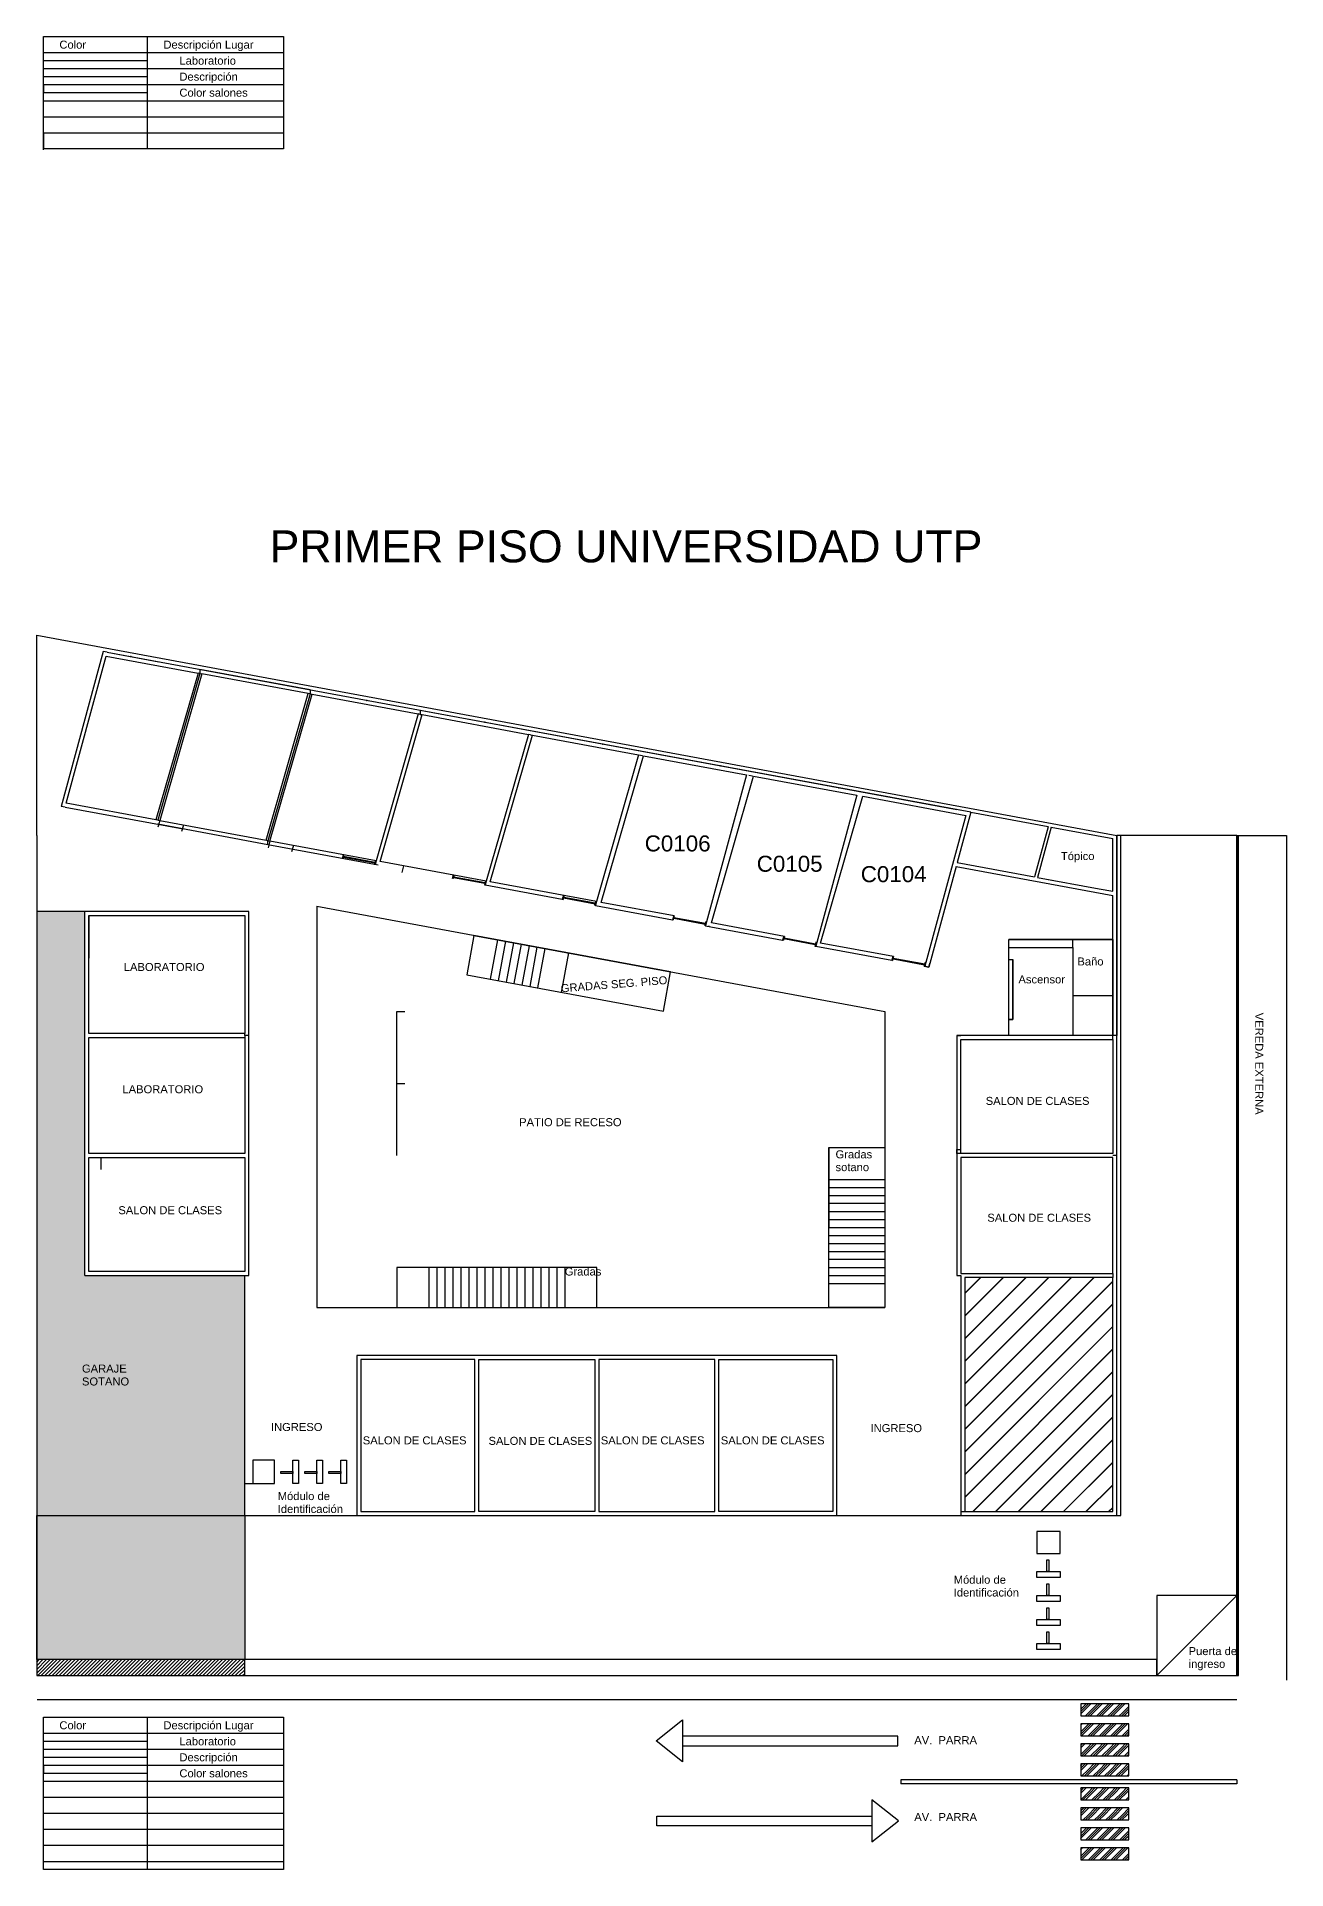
# Model space of a CAD drawing. Header units: millimetres. Extents: x 1005 to 2567, y 59 to 4838.
# Drawn here: x 1005 to 2567, y 59 to 2349 of the extents above; entities that cross this region are included whole.
import ezdxf

# ---------------------------------------------------------------- set-up
doc = ezdxf.new("R2010")
doc.units = ezdxf.units.MM
for name, color, linetype in [('DESCRIPCION', 244, 'Continuous'), ('LABORATORIO', 22, 'Continuous'), ('SALONES', 190, 'Continuous')]:
    doc.layers.add(name, color=color, linetype=linetype)
doc.styles.get("Standard").update_dxf_attribs({"font": 'arial.ttf', "height": 10})

msp = doc.modelspace()

# ---------------------------------------------------------------- hatches: boundary and pattern name
h = msp.add_hatch()
h.set_pattern_fill('ANSI35', color=256)
h.paths.add_polyline_path([(1265.1, 801.4), (1065.1, 801.4), (1065.1, 806.4), (1065.1, 1256.4), (1005.1, 1256.4), (1005.1, 501.4), (1065.1, 501.4), (1105.1, 501.4), (1265.1, 501.4)])
h.paths.add_polyline_path([(1059.1, 661.2), (1123.3, 661.2), (1123.3, 676.8), (1059.1, 676.8)], flags=24)
h.paths.add_polyline_path([(1059.1, 677.3), (1120.2, 677.3), (1120.2, 692.8), (1059.1, 692.8)], flags=24)
h = msp.add_hatch()
h.set_pattern_fill('JIS_LC_20', color=256)
h.paths.add_polyline_path([(2350.1, 798.9), (2165.1, 798.9), (2165.1, 506.4), (2350.1, 506.4)])
h = msp.add_hatch()
h.set_pattern_fill('ANSI35', color=256)
h.paths.add_polyline_path([(1265.1, 501.4), (1005.1, 501.4), (1005.1, 321.4), (1265.1, 321.4)])
h.paths.add_polyline_path([(2148.7, 413.6), (2222.9, 413.6), (2222.9, 428.9), (2148.7, 428.9)], flags=9)
h.paths.add_polyline_path([(2148.7, 397.5), (2235.4, 397.5), (2235.4, 413), (2148.7, 413)], flags=9)
h = msp.add_hatch()
h.set_pattern_fill('ANSI31', color=256)
h.paths.add_polyline_path([(1265.1, 321.4), (1005.1, 321.4), (1005.1, 301.4), (1265.1, 301.4)])
h = msp.add_hatch()
h.set_pattern_fill('GOST_GROUND', color=256)
h.paths.add_polyline_path([(2370.2, 266.1), (2310.2, 266.1), (2310.2, 251.1), (2370.2, 251.1)])
h.paths.add_polyline_path([(2370.2, 241.1), (2310.2, 241.1), (2310.2, 226.1), (2370.2, 226.1)])
h.paths.add_polyline_path([(2370.2, 216.1), (2310.2, 216.1), (2310.2, 201.1), (2370.2, 201.1)])
h.paths.add_polyline_path([(2370.2, 191.1), (2310.2, 191.1), (2310.2, 176.1), (2370.2, 176.1)])
h.paths.add_polyline_path([(2370.2, 161.1), (2310.2, 161.1), (2310.2, 146.1), (2370.2, 146.1)])
h.paths.add_polyline_path([(2370.2, 136.1), (2310.2, 136.1), (2310.2, 121.1), (2370.2, 121.1)])
h.paths.add_polyline_path([(2370.2, 111.1), (2310.2, 111.1), (2310.2, 96.1), (2370.2, 96.1)])
h.paths.add_polyline_path([(2370.2, 86.1), (2310.2, 86.1), (2310.2, 71.1), (2370.2, 71.1)])

# ---------------------------------------------------------------- linework, layer by layer
for p, q in [((1013.5, 2349.4), (1313.5, 2349.4)), ((1143.5, 2209.4), (1143.5, 2349.4)), ((1013.5, 2329.4), (1313.5, 2329.4)), ((1013.5, 2309.4), (1313.5, 2309.4)), ((1013.5, 2289.4), (1313.5, 2289.4)), ((1013.5, 2289.4), (1013.5, 2279.4)), ((1013.5, 2269.4), (1313.5, 2269.4)), ((1013.5, 2249.4), (1313.5, 2249.4)), ((1013.5, 2229.4), (1313.5, 2229.4)), ((1013.5, 2229.4), (1013.5, 2209.4)), ((1013.5, 2207.8), (1013.5, 2209.4)), ((1005.1, 1351.4), (1005.1, 1601.4)), ((1005.1, 1601.4), (2355.1, 1351.4)), ((1088.4, 1581), (1035.7, 1387.6)), ((1093.3, 1580.1), (1088.4, 1581)), ((1093.3, 1580.1), (2155.1, 1383.5)), ((1093.3, 1580.1), (1157.6, 1568.2)), ((1346.9, 1533.1), (1209.2, 1558.6)), ((1209.2, 1558.6), (1209.2, 1553.6)), ((1209.2, 1553.6), (1156.6, 1370.2)), ((1209.2, 1553.6), (1206.8, 1554.1)), ((1209.2, 1553.6), (1211.7, 1553.2)), ((1346.9, 1528.1), (1294.2, 1344.7)), ((1346.9, 1528.1), (1344.4, 1528.6)), ((1346.9, 1533.1), (1346.9, 1528.1)), ((1346.9, 1528.1), (1349.3, 1527.7)), ((1484.5, 1502.6), (1482.1, 1503.1)), ((1622.2, 1482.1), (1484.5, 1507.6)), ((1484.5, 1507.6), (1484.5, 1502.6)), ((1484.5, 1502.6), (1487, 1502.2)), ((1622.2, 1477.1), (1619.7, 1477.6)), ((1759.9, 1456.7), (1622.2, 1482.1)), ((1622.2, 1477.1), (1624.7, 1476.7)), ((1897.5, 1431.2), (1759.9, 1456.7)), ((2035.2, 1405.7), (1897.5, 1431.2)), ((2172.8, 1380.2), (2007.6, 1410.8)), ((2172.8, 1380.2), (2035.2, 1405.7)), ((1040.6, 1386.7), (1035.7, 1387.6)), ((1040.6, 1386.7), (1188.1, 1359.4)), ((2172.8, 1380.2), (2155.8, 1317.5)), ((2172.8, 1380.2), (2269.3, 1362.3)), ((1005.1, 1351.4), (1005.1, 501.4)), ((1156.6, 1370.2), (1154.1, 1370.7)), ((1156.6, 1370.2), (1159, 1369.8)), ((1159, 1369.8), (1156.6, 1361.5)), ((1294.2, 1339.7), (1156.6, 1365.2)), ((1188.5, 1364.3), (1186.1, 1356.1)), ((2269.2, 1362), (2252.2, 1299.6)), ((2273.1, 1361.6), (2256, 1298.9)), ((2269.2, 1362), (2269.3, 1362.3)), ((2273.1, 1361.6), (2350.1, 1347.4)), ((2355.1, 501.4), (2355.1, 1351.4)), ((2355.1, 1351.4), (2355.1, 1101.4)), ((2505.1, 1351.4), (2355.1, 1351.4)), ((2360.1, 501.4), (2360.1, 1351.4)), ((2505.1, 301.4), (2505.1, 1351.4)), ((2505.1, 1351.4), (2507.1, 1351.4)), ((2507.1, 1351.4), (2557.1, 1351.4)), ((2557.1, 1351.4), (2567.1, 1351.4)), ((2567.1, 1351.4), (2567.1, 411.3)), ((1294.2, 1344.7), (1291.8, 1345.2)), ((1294.2, 1339.7), (1294.2, 1344.7)), ((1294.2, 1344.7), (1296.7, 1344.3)), ((1431.9, 1314.2), (1294.2, 1339.7)), ((1296.7, 1344.3), (1294.3, 1336)), ((1326.2, 1338.8), (1323.8, 1330.6)), ((2350.1, 1281.5), (2350.1, 1347.4)), ((1388.1, 1327.4), (1386.8, 1322.6)), ((1389.1, 1327.2), (1387.8, 1322.4)), ((1388.3, 1324.2), (1427.6, 1317)), ((1388.6, 1325.2), (1427.9, 1317.9)), ((1428.4, 1319.9), (1427.1, 1315)), ((1428.1, 1314.9), (1427.1, 1315)), ((1429.4, 1319.7), (1428.1, 1314.9)), ((1463.8, 1313.3), (1461.5, 1305.1)), ((2154.4, 1312.6), (2120.2, 1186.8)), ((2154.4, 1312.6), (2350.1, 1276.4)), ((2155.8, 1317.5), (2252.2, 1299.6)), ((2155.8, 1317.5), (2252.2, 1299.6)), ((1525.8, 1301.8), (1524.5, 1297)), ((1526.8, 1301.7), (1525.5, 1296.9)), ((1526, 1298.7), (1565.3, 1291.5)), ((1526.2, 1299.7), (1565.6, 1292.4)), ((1526.8, 1301.7), (1526.8, 1301.9)), ((1566.1, 1294.4), (1564.8, 1289.6)), ((1564.8, 1289.6), (1565.8, 1289.4)), ((1567.1, 1294.2), (1565.8, 1289.4)), ((1565.8, 1289.4), (1662.1, 1271.5)), ((1566.1, 1294.4), (1566.1, 1294.4)), ((2256, 1298.9), (2273.8, 1295.6)), ((2256, 1298.9), (2333, 1284.6)), ((2333, 1284.6), (2350.1, 1281.5)), ((1355.1, 1262.7), (2065.1, 1131.2)), ((1355.1, 1262.7), (1355.1, 761.4)), ((1663.4, 1276.3), (1662.1, 1271.5)), ((1662.1, 1271.5), (1663.1, 1271.3)), ((1664.4, 1276.1), (1663.1, 1271.3)), ((1663.6, 1273.3), (1703, 1266)), ((1663.9, 1274.2), (1703.2, 1267)), ((1703.8, 1268.9), (1702.5, 1264.1)), ((1702.5, 1264.1), (1703.4, 1263.9)), ((1704.7, 1268.7), (1703.4, 1263.9)), ((1703.4, 1263.9), (1799.8, 1246)), ((2350.1, 1096.4), (2350.1, 1276.4)), ((1065.1, 1256.4), (1005.1, 1256.4)), ((1065.1, 801.4), (1065.1, 1256.4)), ((1270.1, 1256.4), (1065.1, 1256.4)), ((1070.1, 1251.4), (1070.1, 1197.9)), ((1270.1, 1251.4), (1270.1, 1256.4)), ((1270.1, 1101.4), (1270.1, 1251.4)), ((1270.1, 1101.4), (1270.1, 1251.4)), ((1801.1, 1250.8), (1799.8, 1246)), ((1799.8, 1246), (1800.8, 1245.8)), ((1802.1, 1250.7), (1800.8, 1245.8)), ((1801.3, 1247.8), (1840.6, 1240.5)), ((1801.6, 1248.7), (1840.9, 1241.5)), ((1841.4, 1243.4), (1840.1, 1238.6)), ((1841.1, 1238.4), (1840.1, 1238.6)), ((1842.4, 1243.2), (1841.1, 1238.4)), ((1841.1, 1238.4), (1937.4, 1220.5)), ((1845.9, 1237.5), (1844.9, 1237.8)), ((1551.7, 1226.2), (1542.6, 1177.1)), ((1551.7, 1226.2), (1797.5, 1180.7)), ((1581.2, 1220.8), (1572.1, 1171.6)), ((1591.1, 1219), (1581.9, 1169.8)), ((1600.9, 1217.1), (1591.8, 1168)), ((1610.7, 1215.3), (1601.6, 1166.2)), ((1938.8, 1225.3), (1937.4, 1220.5)), ((1937.4, 1220.5), (1938.4, 1220.4)), ((1939.7, 1225.2), (1938.4, 1220.4)), ((1938.9, 1222.3), (1978.3, 1215)), ((1939.2, 1223.2), (1978.5, 1216)), ((1979.1, 1217.9), (1977.8, 1213.1)), ((1980.1, 1217.7), (1978.8, 1213)), ((2350.1, 1221.4), (2220.1, 1221.4)), ((2300.1, 1211.4), (2300.1, 1221.4)), ((1620.5, 1213.5), (1611.4, 1164.3)), ((1630.4, 1211.7), (1621.3, 1162.5)), ((1630.4, 1211.7), (1621.3, 1162.5)), ((1640.2, 1209.9), (1631.1, 1160.7)), ((1669.7, 1204.4), (1660.6, 1155.2)), ((1977.8, 1213.1), (1978.8, 1213)), ((1978.8, 1213), (2074, 1195.3)), ((2075.3, 1200.1), (2074, 1195.3)), ((2074, 1195.3), (2074.9, 1195.1)), ((2076.2, 1199.9), (2074.9, 1195.1)), ((2075.5, 1197.1), (2114.8, 1189.8)), ((2075.7, 1198), (2115.1, 1190.8)), ((2115.6, 1192.7), (2114.3, 1187.9)), ((2116.6, 1192.5), (2115.3, 1187.7)), ((2116.6, 1192.5), (2115.6, 1192.7)), ((2120.2, 1186.8), (2121.5, 1191.6)), ((2220.1, 1211.4), (2300.1, 1211.4)), ((2225.1, 1121.4), (2225.1, 1196.4)), ((2300.1, 1211.4), (2300.1, 1101.4)), ((2120.2, 1186.8), (2114.3, 1187.9)), ((2115.3, 1187.7), (2114.3, 1187.9)), ((2115.3, 1187.7), (2114.3, 1187.9)), ((2114.3, 1187.9), (2120.2, 1186.8)), ((2300.1, 1151.4), (2350.1, 1151.4)), ((1455.1, 1041.4), (1455.1, 1131.4)), ((1455.1, 1131.4), (1465.1, 1131.4)), ((2065.1, 1131.2), (2065.1, 761.4)), ((1265.1, 1101.4), (1265.1, 1103.9)), ((1270.1, 1101.4), (1265.1, 1101.4)), ((1265.1, 1101.4), (1265.1, 1098.9)), ((1270.1, 961.4), (1270.1, 1121.4)), ((1270.1, 956.4), (1270.1, 1111.4)), ((1270.1, 951.4), (1270.1, 1101.4)), ((1270.1, 951.4), (1270.1, 1101.4)), ((2355.1, 1101.4), (2155.1, 1101.4)), ((2155.1, 1101.4), (2155.1, 801.4)), ((2155.1, 1101.4), (2160.1, 1101.4)), ((2220.1, 1121.4), (2225.1, 1121.4)), ((1455.1, 951.4), (1455.1, 1041.4)), ((1455.1, 1041.4), (1465.1, 1041.4)), ((1085.1, 948.9), (1085.1, 938.9)), ((1085.1, 938.9), (1085.1, 933.9)), ((1270.1, 801.4), (1270.1, 961.4)), ((1270.1, 801.4), (1270.1, 961.4)), ((1270.1, 801.4), (1270.1, 956.4)), ((1270.1, 801.4), (1270.1, 951.4)), ((1270.1, 801.4), (1270.1, 951.4)), ((1995.1, 961.4), (1995.1, 861.4)), ((2155.1, 953.9), (2155.1, 958.9)), ((2155.1, 958.9), (2160.1, 958.9)), ((2160.1, 953.9), (2155.1, 953.9)), ((2355.1, 951.4), (2350.1, 951.4)), ((1995.1, 921.4), (2065.1, 921.4)), ((1995.1, 911.4), (2065.1, 911.4)), ((1995.1, 901.4), (2065.1, 901.4)), ((2065.1, 891.4), (1995.1, 891.4)), ((1995.1, 881.4), (2065.1, 881.4)), ((1995.1, 871.4), (2065.1, 871.4)), ((1995.1, 861.4), (2065.1, 861.4)), ((1995.1, 851.4), (2065.1, 851.4)), ((1995.1, 841.4), (2065.1, 841.4)), ((1995.1, 831.4), (2065.1, 831.4)), ((1065.1, 801.4), (1065.1, 806.4)), ((1270.1, 801.4), (1270.1, 806.4)), ((1495.1, 811.4), (1495.1, 761.4)), ((1505.1, 811.4), (1505.1, 761.4)), ((1515.1, 811.4), (1515.1, 761.4)), ((1525.1, 811.4), (1525.1, 761.4)), ((1535.1, 811.4), (1535.1, 761.4)), ((1545.1, 811.4), (1545.1, 761.4)), ((1555.1, 811.4), (1555.1, 761.4)), ((1565.1, 811.4), (1565.1, 761.4)), ((1575.1, 811.4), (1575.1, 761.4)), ((1585.1, 811.4), (1585.1, 761.4)), ((1595.1, 811.4), (1595.1, 761.4)), ((1605.1, 811.4), (1605.1, 761.4)), ((1615.1, 811.4), (1615.1, 761.4)), ((1625.1, 811.4), (1625.1, 761.4)), ((1635.1, 811.4), (1635.1, 761.4)), ((1645.1, 811.4), (1645.1, 761.4)), ((1655.1, 811.4), (1655.1, 761.4)), ((1665.1, 811.4), (1665.1, 761.4)), ((2065.1, 821.4), (1995.1, 821.4)), ((1995.1, 811.4), (2065.1, 811.4)), ((2350.1, 803.9), (2350.1, 798.9)), ((1065.1, 801.4), (1265.1, 801.4)), ((1265.1, 501.4), (1265.1, 801.4)), ((1265.1, 801.4), (1270.1, 801.4)), ((1995.1, 801.4), (2065.1, 801.4)), ((1995.1, 791.4), (2065.1, 791.4)), ((2155.1, 801.4), (2160.1, 801.4)), ((2160.1, 801.4), (2160.1, 501.4)), ((1355.1, 761.4), (2065.1, 761.4)), ((2005.1, 761.4), (2065.1, 761.4)), ((2005.1, 701.4), (1405.1, 701.4)), ((1405.1, 701.4), (1405.1, 501.4)), ((2005.1, 501.4), (2005.1, 701.4)), ((1265.1, 541.4), (1275.1, 541.4)), ((2160.1, 506.4), (2165.1, 506.4)), ((1005.1, 501.4), (2355.1, 501.4)), ((1005.1, 501.4), (1105.1, 501.4)), ((1005.1, 501.4), (1005.1, 301.4)), ((1105.1, 501.4), (1305.1, 501.4)), ((2355.1, 501.4), (2360.1, 501.4)), ((2505.1, 401.4), (2405.1, 401.4)), ((2405.1, 401.4), (2405.1, 301.4)), ((2405.1, 301.4), (2505.1, 401.4)), ((2505.1, 401.4), (2500.1, 401.4)), ((2505.1, 301.4), (2505.1, 401.4)), ((2567.1, 411.3), (2567.1, 295.9)), ((2405.1, 321.4), (1265.1, 321.4)), ((1265.1, 301.4), (1265.1, 321.4)), ((2405.1, 301.4), (2405.1, 321.4)), ((1265.1, 301.4), (2505.1, 301.4)), ((2405.1, 301.4), (2405.1, 311.4)), ((2505.1, 271.4), (1005.7, 271.4)), ((1013.5, 249.4), (1313.5, 249.4)), ((1013.5, 229.4), (1313.5, 229.4)), ((1143.5, 59.4), (1143.5, 249.4)), ((1313.5, 249.4), (1313.5, 59.4)), ((1013.5, 209.4), (1313.5, 209.4)), ((1013.5, 189.4), (1313.5, 189.4)), ((1013.5, 189.4), (1013.5, 179.4)), ((1013.5, 169.4), (1313.5, 169.4)), ((2505.1, 171.4), (2085.3, 171.4)), ((2085.3, 171.4), (2085.3, 166.4)), ((2505.1, 166.4), (2085.3, 166.4)), ((2505.1, 171.4), (2505.1, 166.4)), ((1013.5, 149.4), (1313.5, 149.4)), ((1013.5, 129.4), (1313.5, 129.4)), ((1013.5, 109.4), (1313.5, 109.4)), ((1013.5, 89.4), (1313.5, 89.4)), ((1013.5, 69.4), (1313.5, 69.4))]:
    msp.add_line(p, q)
for points in [[(1313.5, 2209.4), (1013.5, 2209.4), (1013.5, 2349.4), (1313.5, 2349.4)], [(1092, 1575.3), (1206.8, 1554.1), (1154.1, 1370.7), (1042, 1391.5)], [(1344.4, 1528.6), (1211.7, 1553.2), (1159, 1369.8), (1291.8, 1345.2)], [(1542.6, 1177.1), (1788.4, 1131.6), (1797.5, 1180.7), (1551.7, 1226.2)], [(2220.1, 1221.4), (2350.1, 1221.4), (2350.1, 1101.4), (2220.1, 1101.4)], [(2225.1, 1121.4), (2220.1, 1121.4), (2220.1, 1196.4), (2225.1, 1196.4)], [(2065.1, 761.4), (1995.1, 761.4), (1995.1, 961.4), (2065.1, 961.4)], [(1455.1, 761.4), (1705.1, 761.4), (1705.1, 811.4), (1455.1, 811.4)], [(2350.1, 798.9), (2165.1, 798.9), (2165.1, 506.4), (2350.1, 506.4)], [(1302.4, 541.4), (1302.4, 570.5), (1275.1, 570.5), (1275.1, 541.4)], [(1325.1, 556.4), (1325.1, 554), (1310.3, 554), (1310.3, 556.4)], [(1325.1, 541.4), (1325.1, 570.5), (1332.4, 570.5), (1332.4, 541.4)], [(1355.1, 556.4), (1355.1, 554), (1340.3, 554), (1340.3, 556.4)], [(1355.1, 541.4), (1355.1, 570.5), (1362.4, 570.5), (1362.4, 541.4)], [(1385.1, 556.4), (1385.1, 554), (1370.3, 554), (1370.3, 556.4)], [(1385.1, 541.4), (1385.1, 570.5), (1392.4, 570.5), (1392.4, 541.4)], [(1005.1, 501.4), (1265.1, 501.4), (1265.1, 321.4), (1005.1, 321.4)], [(2255.1, 454.1), (2284.2, 454.1), (2284.2, 481.5), (2255.1, 481.5)], [(2270.1, 431.4), (2267.6, 431.4), (2267.6, 446.2), (2270.1, 446.2)], [(2255.1, 431.4), (2284.2, 431.4), (2284.2, 424.1), (2255.1, 424.1)], [(2270.1, 401.4), (2267.6, 401.4), (2267.6, 416.2), (2270.1, 416.2)], [(2255.1, 401.4), (2284.2, 401.4), (2284.2, 394.1), (2255.1, 394.1)], [(2255.1, 371.4), (2284.2, 371.4), (2284.2, 364.1), (2255.1, 364.1)], [(2270.1, 371.4), (2267.6, 371.4), (2267.6, 386.2), (2270.1, 386.2)], [(2270.1, 341.4), (2267.6, 341.4), (2267.6, 356.2), (2270.1, 356.2)], [(1005.1, 301.4), (1265.1, 301.4), (1265.1, 321.4), (1005.1, 321.4)], [(2255.1, 341.4), (2284.2, 341.4), (2284.2, 334.1), (2255.1, 334.1)], [(2310.2, 251.1), (2370.2, 251.1), (2370.2, 266.1), (2310.2, 266.1)], [(1313.5, 59.4), (1013.5, 59.4), (1013.5, 249.4), (1313.5, 249.4)], [(1779.4, 219.9), (1812.5, 246.1), (1812.5, 193.7)], [(2310.2, 226.1), (2370.2, 226.1), (2370.2, 241.1), (2310.2, 241.1)], [(2081.4, 226), (1812.5, 226), (1812.5, 213.7), (2081.4, 213.7)], [(2310.2, 201.1), (2370.2, 201.1), (2370.2, 216.1), (2310.2, 216.1)], [(2310.2, 176.1), (2370.2, 176.1), (2370.2, 191.1), (2310.2, 191.1)], [(2310.2, 146.1), (2370.2, 146.1), (2370.2, 161.1), (2310.2, 161.1)], [(2082.1, 119.9), (2049.1, 146.1), (2049.1, 93.7)], [(1780.2, 126), (2049.1, 126), (2049.1, 113.7), (1780.2, 113.7)], [(2310.2, 121.1), (2370.2, 121.1), (2370.2, 136.1), (2310.2, 136.1)], [(2310.2, 96.1), (2370.2, 96.1), (2370.2, 111.1), (2310.2, 111.1)], [(2310.2, 71.1), (2370.2, 71.1), (2370.2, 86.1), (2310.2, 86.1)]]:
    msp.add_lwpolyline(points, close=True)
msp.add_lwpolyline([(2505.1, 1351.4), (2505.1, 301.4), (2507.1, 301.4), (2507.1, 1351.4)])
for p in [(1122.6, 1574.7), (1122.6, 1574.7), (1270.1, 1547.4), (1270.1, 1547.4), (1417.6, 1520), (1417.6, 1520), (1565.1, 1492.7), (1565.1, 1492.7), (1712.6, 1465.4), (1712.6, 1465.4), (1860.1, 1438.1), (1860.1, 1438.1), (2007.6, 1410.8), (2007.6, 1410.8)]:
    msp.add_point(p)
at = {"layer": 'DESCRIPCION'}
for p, q in [((1013.5, 2299.4), (1143.5, 2299.4)), ((1757.4, 1452.1), (1762.3, 1451.2)), ((1895.1, 1426.6), (1900, 1425.7)), ((1013.5, 199.4), (1143.5, 199.4))]:
    msp.add_line(p, q, dxfattribs=at)
at = {"layer": 'LABORATORIO'}
for p, q in [((1013.5, 2319.4), (1143.5, 2319.4)), ((1013.5, 219.4), (1143.5, 219.4))]:
    msp.add_line(p, q, dxfattribs=at)
for points in [[(1349.3, 1527.7), (1482.1, 1503.1), (1429.4, 1319.7), (1296.7, 1344.3)], [(1487, 1502.2), (1619.7, 1477.6), (1567.1, 1294.2), (1434.3, 1318.8)], [(1624.7, 1476.7), (1757.4, 1452.1), (1704.7, 1268.7), (1572, 1293.3)], [(1070.1, 1251.4), (1265.1, 1251.4), (1265.1, 1103.9), (1070.1, 1103.9)], [(1070.1, 1098.9), (1265.1, 1098.9), (1265.1, 953.9), (1070.1, 953.9)]]:
    msp.add_lwpolyline(points, close=True, dxfattribs=at)
for points in [[(1802.1, 1250.7), (1710.8, 1267.5), (1763.5, 1450.9), (1892.4, 1427), (1842.4, 1243.2), (1841.4, 1243.4)], [(1939.7, 1225.2), (1848.5, 1242), (1901.1, 1425.4), (2030.1, 1401.5), (1980.1, 1217.7), (1979.1, 1217.9)], [(2076.2, 1199.9), (1985, 1216.8), (2037.6, 1400.2), (2166.6, 1376.3), (2116.6, 1192.5), (2115.6, 1192.7)]]:
    msp.add_lwpolyline(points, dxfattribs=at)
at = {"layer": 'SALONES'}
for p, q in [((1013.5, 2279.4), (1143.5, 2279.4)), ((1013.5, 179.4), (1143.5, 179.4))]:
    msp.add_line(p, q, dxfattribs=at)
for points in [[(2160.1, 1096.4), (2350.1, 1096.4), (2350.1, 953.9), (2160.1, 953.9)], [(1070.1, 948.9), (1265.1, 948.9), (1265.1, 806.4), (1070.1, 806.4)], [(2350.1, 948.9), (2160.1, 948.9), (2160.1, 803.9), (2350.1, 803.9)], [(1552.6, 696.4), (1410.1, 696.4), (1410.1, 506.4), (1552.6, 506.4)], [(1557.6, 696.4), (1702.6, 696.4), (1702.6, 506.4), (1557.6, 506.4)], [(1852.6, 696.4), (1707.6, 696.4), (1707.6, 506.4), (1852.6, 506.4)], [(2000.1, 506.4), (1857.6, 506.4), (1857.6, 696.4), (2000.1, 696.4)]]:
    msp.add_lwpolyline(points, close=True, dxfattribs=at)

# ---------------------------------------------------------------- texts
for s, height, p in [('Color', 10, (1033.5, 2334.4)), ('Descripción Lugar', 10, (1163.5, 2334.4)), ('PRIMER PISO UNIVERSIDAD UTP', 40, (1296.2, 1692.5)), ('Tópico', 10, (2285.3, 1320.5)), ('LABORATORIO', 10, (1114, 1181.9)), ('Ascensor', 10, (2232.2, 1166.4)), ('LABORATORIO', 10, (1112.3, 1029.1)), ('GARAJE', 10, (1061.7, 680.1)), ('SOTANO', 10, (1061.7, 664)), ('INGRESO', 10, (1297.9, 607.1)), ('INGRESO', 10, (2047.3, 605.7)), ('Módulo de ', 10, (1306.4, 520.8)), ('Identificación', 10, (1306.4, 504.7)), ('Módulo de ', 10, (2151.3, 416.3)), ('Identificación', 10, (2151.3, 400.3)), ('ingreso', 10, (2444.9, 311.1)), ('Puerta de', 10, (2444.9, 327.1)), ('Color', 10, (1033.5, 234.4)), ('Descripción Lugar', 10, (1163.5, 234.4)), ('AV.  PARRA', 10, (2102, 215.8)), ('AV.  PARRA', 10, (2102, 119.8))]:
    msp.add_text(s, height=height).set_placement(p)
for s, rotation, p in [('GRADAS SEG. PISO', 4.5071, (1660.6, 1155.2)), ('VEREDA EXTERNA', 270, (2528.1, 1129.7))]:
    msp.add_text(s, height=10, rotation=rotation).set_placement(p)
at = {"insert": (2305.9, 1198.8), "char_height": 10, "width": 49.173, "attachment_point": 1}
msp.add_mtext('Baño', dxfattribs=at)
at = {"layer": 'DESCRIPCION'}
for s, height, p in [('Descripción', 10, (1183.5, 2294.4)), ('C0106', 20, (1765.1, 1331.3)), ('C0105', 20, (1905.1, 1305.9)), ('C0104', 20, (2035.1, 1292.9)), ('SALON DE CLASES', 10, (2191.3, 1014.6)), ('sotano', 10, (2003.6, 931.8)), ('Gradas', 10, (2003.6, 947.8)), ('SALON DE CLASES', 10, (1107.2, 878)), ('SALON DE CLASES', 10, (1412.7, 590.4)), ('SALON DE CLASES', 10, (1569.9, 589.8)), ('SALON DE CLASES', 10, (1710.2, 590.4)), ('SALON DE CLASES', 10, (1860.2, 590.4)), ('Descripción', 10, (1183.5, 194.4))]:
    msp.add_text(s, height=height, dxfattribs=at).set_placement(p)
at = {"layer": 'DESCRIPCION', "char_height": 10, "attachment_point": 1}
for s, insert, width in [('PATIO DE RECESO', (1608.1, 998), 144.946), ('SALON DE CLASES', (2193.3, 878.6), 130.307), ('Gradas', (1665.1, 811.4), 63.021)]:
    msp.add_mtext(s, dxfattribs=dict(at, insert=insert, width=width))
at = {"layer": 'LABORATORIO'}
for p in [(1183.5, 2314.4), (1183.5, 214.4)]:
    msp.add_text('Laboratorio', height=10, dxfattribs=at).set_placement(p)
at = {"layer": 'SALONES'}
for p in [(1183.5, 2274.4), (1183.5, 174.4)]:
    msp.add_text('Color salones', height=10, dxfattribs=at).set_placement(p)

doc.saveas('drawing.dxf')
